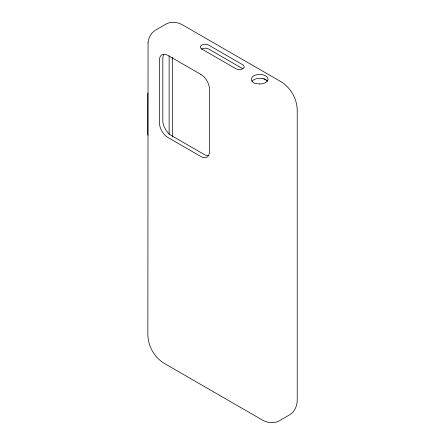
<?xml version="1.0" encoding="UTF-8"?>
<svg xmlns="http://www.w3.org/2000/svg" width="445" height="445" viewBox="0 0 445 445"><rect width="100%" height="100%" fill="white"/><g stroke="black" fill="none" stroke-linecap="round" stroke-linejoin="round"><path stroke-width="0.67" d="M263.785 78.581L267.378 80.662M242.775 68.741A4.834 2.792 0 0 1 235.939 68.741L201.763 49.011A4.834 2.792 0 0 1 201.763 45.067A4.834 2.792 0 0 1 208.599 45.067L242.775 64.798A4.834 2.792 0 0 1 242.775 68.741L208.599 49.011A4.834 2.792 0 0 0 201.49 49.184M172.56 57.294L172.56 137.099M169.139 55.797L169.139 134.212M147.873 93.133A9.668 5.579 -60 0 0 147.779 94.485L147.779 133.951A9.668 5.579 -60 0 0 147.873 135.197M208.221 155.733A12.082 6.975 60 0 1 204.344 154.571L171.364 135.53A12.082 6.975 60 0 1 162.82 120.728L162.82 58.373A12.082 6.975 60 0 1 163.749 54.435M251.909 81.441A8.338 4.812 0 0 1 259.535 78.326A8.338 4.812 0 0 1 267.378 81.251M148.063 42.342L147.862 335.224C148.185 346.449 154.498 357.38 164.055 363.27L262.316 419.997C267.378 422.984 273.981 423.84 279.232 420.837L289.489 414.918C294.718 411.864 297.271 405.723 297.221 399.849L297.221 109.776C296.898 98.551 290.591 87.621 281.029 81.73L182.767 25.003C177.705 22.016 171.108 21.16 165.852 24.163L155.6 30.082C151.267 32.646 148.591 37.402 148.063 42.342M259.502 84.005L254.612 83.243A8.038 5.718 -15.6 0 1 253.11 82.381L251.792 80.795L251.375 79.088A8.338 4.812 0 0 1 259.897 74.382A8.338 4.812 0 0 1 268.046 79.305A8.338 4.812 0 0 1 259.502 84.005M200.923 74.454L167.943 55.414A12.082 6.975 60 0 0 159.399 60.348L159.399 122.703A12.082 6.975 60 0 0 167.943 137.499L200.923 156.545A12.082 6.975 60 0 0 209.473 151.612L209.473 89.256A12.082 6.975 60 0 0 200.923 74.454"/></g></svg>
